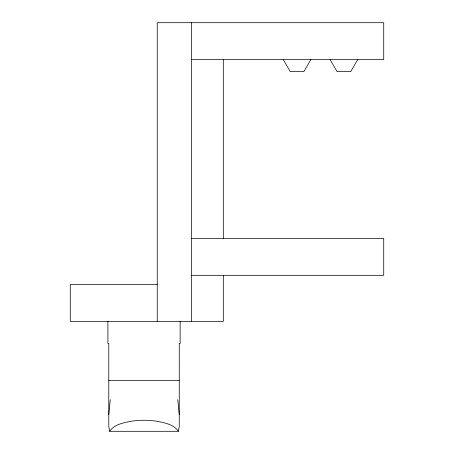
<?xml version="1.0" encoding="UTF-8"?>
<svg xmlns="http://www.w3.org/2000/svg" width="454" height="454" viewBox="0 0 454 454"><rect width="100%" height="100%" fill="white"/><g stroke="black" fill="none" stroke-linecap="round" stroke-linejoin="round"><path stroke-width="0.68" d="M108.784 414.53L110.26 399.809M107.916 321.404L107.916 343.53L108.784 343.53L108.784 426.493L109.63 431.3L178.399 431.3L179.245 426.493L179.268 343.53L180.136 343.53L180.136 321.404M109.63 431.3C114.147 424.53 123.091 422.901 130.531 421.335A36.195 14.744 0 0 1 157.498 421.34C164.938 422.895 173.882 424.53 178.399 431.3M310.894 59.576L303.845 71.658L290.288 71.658L283.239 59.576M357.729 59.576L350.681 71.658L337.123 71.658L330.069 59.576M191.656 59.576L383.726 59.576L383.726 22.7L157.243 22.7L157.243 321.404M191.656 238.429L383.726 238.429L383.726 275.311L191.656 275.311M157.243 284.527L70.274 284.527L70.274 321.404L223.311 321.404L223.311 275.311M108.784 380.407L179.268 380.407M177.769 399.809L179.245 414.53M223.311 59.576L223.311 238.429M191.656 22.7L191.656 321.404"/></g></svg>
